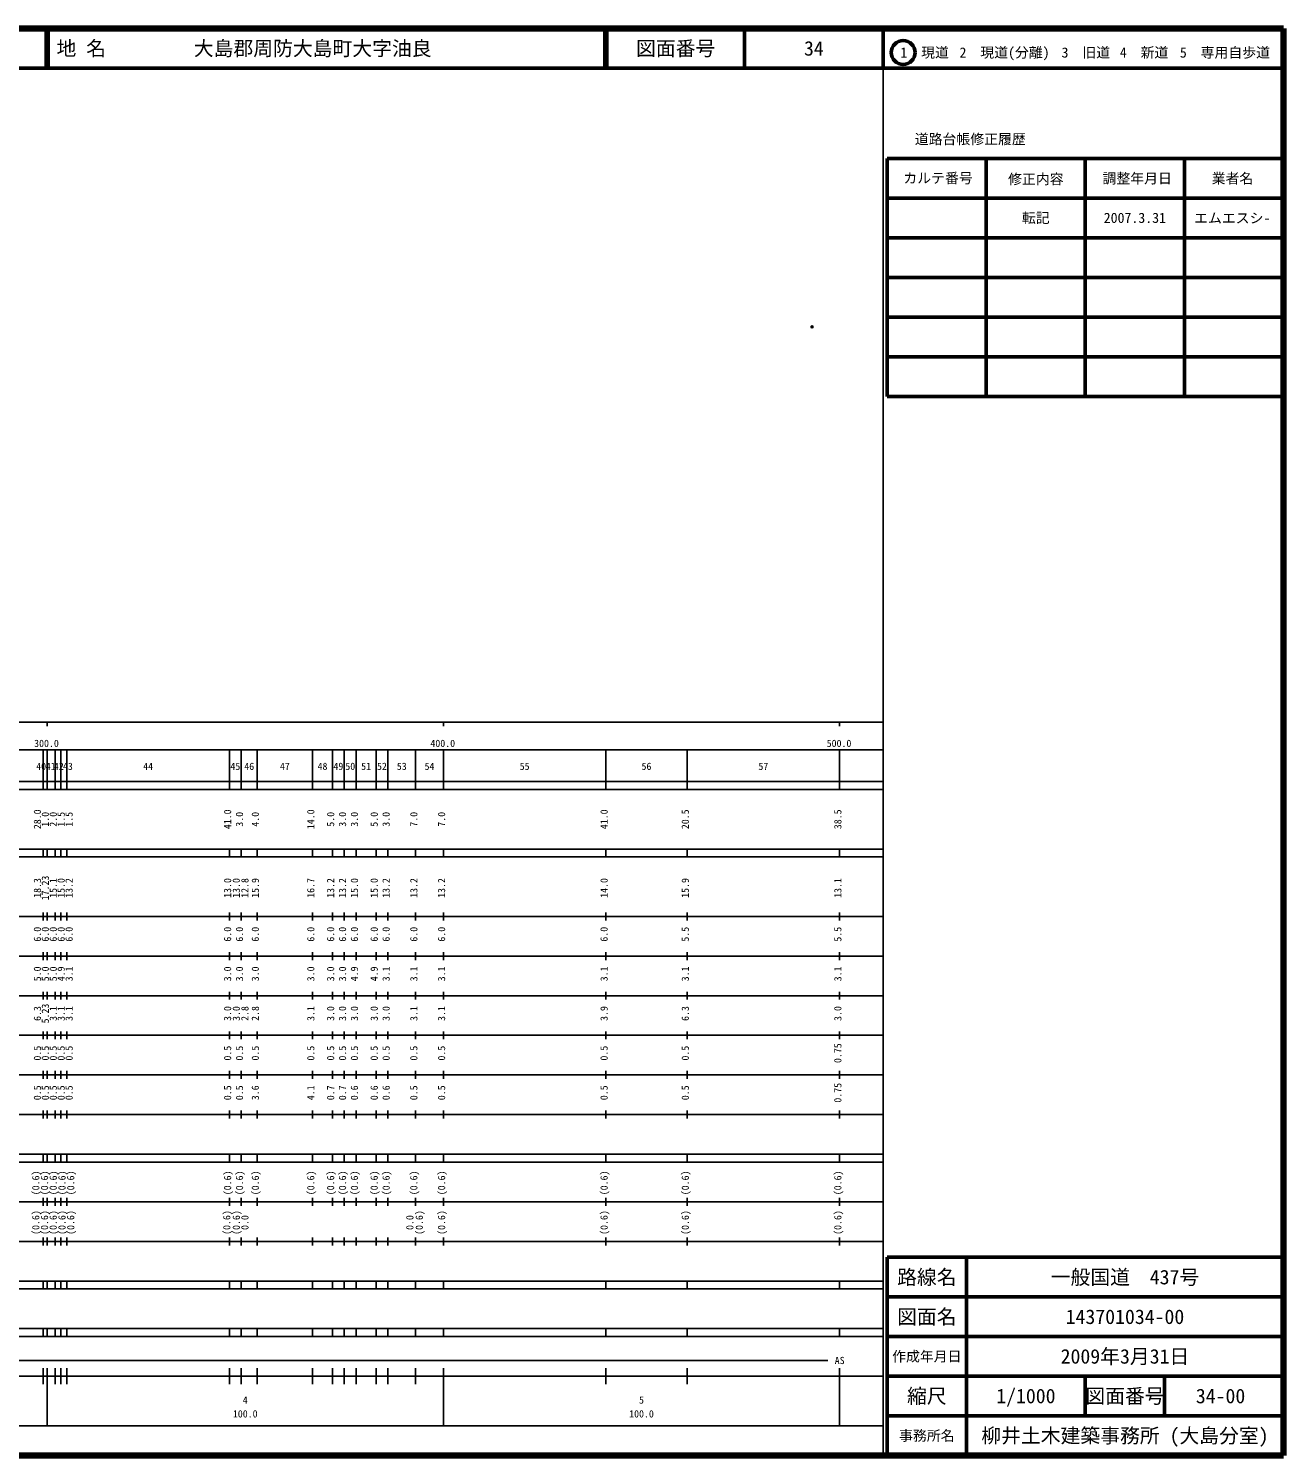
# Model space of a CAD drawing. Units: millimetres on the paper. Extents: x 40 to 680, y 20 to 380.
# Drawn here: x 363.3 to 680, y 20 to 380 of the extents above; entities that cross this region are included whole.
import ezdxf
from ezdxf.enums import TextEntityAlignment as Align

# ---------------------------------------------------------------- set-up
doc = ezdxf.new("R2010")
doc.units = ezdxf.units.MM
doc.header["$PDMODE"] = 32
doc.header["$PDSIZE"] = 0.5
doc.layers.add('M-OTRS', color=6, linetype='Continuous')
doc.layers.add('M-TTL-TXT', color=7, linetype='Continuous')
for name, color, linetype, lineweight in [('M-TTL', 2, 'Continuous', 140), ('M-TTL-BAND', 7, 'Continuous', 25), ('M-TTL-FRAM', 2, 'Continuous', 50), ('M-TTL-LINE', 7, 'Continuous', 50)]:
    doc.layers.add(name, color=color, linetype=linetype, lineweight=lineweight)
doc.styles.add('ＭＳ ゴシック', font='')
doc.styles.get('ＭＳ ゴシック').set_extended_font_data('MS Gothic')

msp = doc.modelspace()

# ---------------------------------------------------------------- linework, layer by layer
at = {"layer": 'M-OTRS'}
msp.add_point((561.031, 304.729), dxfattribs=at)
at = {"layer": 'M-TTL'}
for p, q in [((680, 380), (40, 380)), ((680, 20), (680, 380)), ((40, 20), (680, 20))]:
    msp.add_line(p, q, dxfattribs=at)
at = {"layer": 'M-TTL-BAND'}
for p, q in [((579, 20), (579, 370)), ((40, 205), (579, 205)), ((368, 205), (368, 204)), ((468, 205), (468, 204)), ((568, 205), (568, 204)), ((68, 198), (579, 198)), ((367, 188), (367, 198)), ((368, 188), (368, 198)), ((370, 188), (370, 198)), ((371.5, 188), (371.5, 198)), ((373, 188), (373, 198)), ((414, 188), (414, 198)), ((417, 188), (417, 198)), ((421, 188), (421, 198)), ((435, 188), (435, 198)), ((440, 188), (440, 198)), ((443, 188), (443, 198)), ((446, 188), (446, 198)), ((451, 188), (451, 198)), ((454, 188), (454, 198)), ((461, 188), (461, 198)), ((468, 188), (468, 198)), ((509, 188), (509, 198)), ((529.5, 188), (529.5, 198)), ((568, 188), (568, 198)), ((40, 190), (579, 190)), ((40, 188), (579, 188)), ((40, 173), (579, 173)), ((367, 171), (367, 173)), ((368, 171), (368, 173)), ((370, 171), (370, 173)), ((371.5, 171), (371.5, 173)), ((373, 171), (373, 173)), ((414, 171), (414, 173)), ((417, 171), (417, 173)), ((421, 171), (421, 173)), ((435, 171), (435, 173)), ((440, 171), (440, 173)), ((443, 171), (443, 173)), ((446, 171), (446, 173)), ((451, 171), (451, 173)), ((454, 171), (454, 173)), ((461, 171), (461, 173)), ((468, 171), (468, 173)), ((509, 171), (509, 173)), ((529.5, 171), (529.5, 173)), ((568, 171), (568, 173)), ((40, 171), (579, 171)), ((40, 156), (579, 156)), ((367, 155), (367, 157)), ((368, 155), (368, 157)), ((370, 155), (370, 157)), ((371.5, 155), (371.5, 157)), ((373, 155), (373, 157)), ((414, 155), (414, 157)), ((417, 155), (417, 157)), ((421, 155), (421, 157)), ((435, 155), (435, 157)), ((440, 155), (440, 157)), ((443, 155), (443, 157)), ((446, 155), (446, 157)), ((451, 155), (451, 157)), ((454, 155), (454, 157)), ((461, 155), (461, 157)), ((468, 155), (468, 157)), ((509, 155), (509, 157)), ((529.5, 155), (529.5, 157)), ((568, 155), (568, 157)), ((46, 146), (579, 146)), ((367, 145), (367, 147)), ((368, 145), (368, 147)), ((370, 145), (370, 147)), ((371.5, 145), (371.5, 147)), ((373, 145), (373, 147)), ((414, 145), (414, 147)), ((417, 145), (417, 147)), ((421, 145), (421, 147)), ((435, 145), (435, 147)), ((440, 145), (440, 147)), ((443, 145), (443, 147)), ((446, 145), (446, 147)), ((451, 145), (451, 147)), ((454, 145), (454, 147)), ((461, 145), (461, 147)), ((468, 145), (468, 147)), ((509, 145), (509, 147)), ((529.5, 145), (529.5, 147)), ((568, 145), (568, 147)), ((367, 135), (367, 137)), ((368, 135), (368, 137)), ((370, 135), (370, 137)), ((371.5, 135), (371.5, 137)), ((373, 135), (373, 137)), ((414, 135), (414, 137)), ((417, 135), (417, 137)), ((421, 135), (421, 137)), ((435, 135), (435, 137)), ((440, 135), (440, 137)), ((443, 135), (443, 137)), ((446, 135), (446, 137)), ((451, 135), (451, 137)), ((454, 135), (454, 137)), ((461, 135), (461, 137)), ((468, 135), (468, 137)), ((509, 135), (509, 137)), ((529.5, 135), (529.5, 137)), ((568, 135), (568, 137)), ((52, 136), (579, 136)), ((46, 126), (579, 126)), ((367, 125), (367, 127)), ((368, 125), (368, 127)), ((370, 125), (370, 127)), ((371.5, 125), (371.5, 127)), ((373, 125), (373, 127)), ((414, 125), (414, 127)), ((417, 125), (417, 127)), ((421, 125), (421, 127)), ((435, 125), (435, 127)), ((440, 125), (440, 127)), ((443, 125), (443, 127)), ((446, 125), (446, 127)), ((451, 125), (451, 127)), ((454, 125), (454, 127)), ((461, 125), (461, 127)), ((468, 125), (468, 127)), ((509, 125), (509, 127)), ((529.5, 125), (529.5, 127)), ((568, 125), (568, 127)), ((52, 116), (579, 116)), ((367, 115), (367, 117)), ((368, 115), (368, 117)), ((370, 115), (370, 117)), ((371.5, 115), (371.5, 117)), ((373, 115), (373, 117)), ((414, 115), (414, 117)), ((417, 115), (417, 117)), ((421, 115), (421, 117)), ((435, 115), (435, 117)), ((440, 115), (440, 117)), ((443, 115), (443, 117)), ((446, 115), (446, 117)), ((451, 115), (451, 117)), ((454, 115), (454, 117)), ((461, 115), (461, 117)), ((468, 115), (468, 117)), ((509, 115), (509, 117)), ((529.5, 115), (529.5, 117)), ((568, 115), (568, 117)), ((46, 106), (579, 106)), ((367, 105), (367, 107)), ((368, 105), (368, 107)), ((370, 105), (370, 107)), ((371.5, 105), (371.5, 107)), ((373, 105), (373, 107)), ((414, 105), (414, 107)), ((417, 105), (417, 107)), ((421, 105), (421, 107)), ((435, 105), (435, 107)), ((440, 105), (440, 107)), ((443, 105), (443, 107)), ((446, 105), (446, 107)), ((451, 105), (451, 107)), ((454, 105), (454, 107)), ((461, 105), (461, 107)), ((468, 105), (468, 107)), ((509, 105), (509, 107)), ((529.5, 105), (529.5, 107)), ((568, 105), (568, 107)), ((40, 96), (579, 96)), ((40, 94), (579, 94)), ((367, 94), (367, 96)), ((368, 94), (368, 96)), ((370, 94), (370, 96)), ((371.5, 94), (371.5, 96)), ((373, 94), (373, 96)), ((414, 94), (414, 96)), ((417, 94), (417, 96)), ((421, 94), (421, 96)), ((435, 94), (435, 96)), ((440, 94), (440, 96)), ((443, 94), (443, 96)), ((446, 94), (446, 96)), ((451, 94), (451, 96)), ((454, 94), (454, 96)), ((461, 94), (461, 96)), ((468, 94), (468, 96)), ((509, 94), (509, 96)), ((529.5, 94), (529.5, 96)), ((568, 94), (568, 96)), ((49, 84), (579, 84)), ((367, 83), (367, 85)), ((368, 83), (368, 85)), ((370, 83), (370, 85)), ((371.5, 83), (371.5, 85)), ((373, 83), (373, 85)), ((414, 83), (414, 85)), ((417, 83), (417, 85)), ((421, 83), (421, 85)), ((435, 83), (435, 85)), ((440, 83), (440, 85)), ((443, 83), (443, 85)), ((446, 83), (446, 85)), ((451, 83), (451, 85)), ((454, 83), (454, 85)), ((461, 83), (461, 85)), ((468, 83), (468, 85)), ((509, 83), (509, 85)), ((529.5, 83), (529.5, 85)), ((568, 83), (568, 85)), ((40, 74), (579, 74)), ((367, 73), (367, 75)), ((368, 73), (368, 75)), ((370, 73), (370, 75)), ((371.5, 73), (371.5, 75)), ((373, 73), (373, 75)), ((414, 73), (414, 75)), ((417, 73), (417, 75)), ((421, 73), (421, 75)), ((435, 73), (435, 75)), ((440, 73), (440, 75)), ((443, 73), (443, 75)), ((446, 73), (446, 75)), ((451, 73), (451, 75)), ((454, 73), (454, 75)), ((461, 73), (461, 75)), ((468, 73), (468, 75)), ((509, 73), (509, 75)), ((529.5, 73), (529.5, 75)), ((568, 73), (568, 75)), ((40, 64), (579, 64)), ((40, 62), (579, 62)), ((367, 62), (367, 64)), ((368, 62), (368, 64)), ((370, 62), (370, 64)), ((371.5, 62), (371.5, 64)), ((373, 62), (373, 64)), ((414, 62), (414, 64)), ((417, 62), (417, 64)), ((421, 62), (421, 64)), ((435, 62), (435, 64)), ((440, 62), (440, 64)), ((443, 62), (443, 64)), ((446, 62), (446, 64)), ((451, 62), (451, 64)), ((454, 62), (454, 64)), ((461, 62), (461, 64)), ((468, 62), (468, 64)), ((509, 62), (509, 64)), ((529.5, 62), (529.5, 64)), ((568, 62), (568, 64)), ((40, 52), (579, 52)), ((367, 50), (367, 52)), ((368, 50), (368, 52)), ((370, 50), (370, 52)), ((371.5, 50), (371.5, 52)), ((373, 50), (373, 52)), ((414, 50), (414, 52)), ((417, 50), (417, 52)), ((421, 50), (421, 52)), ((435, 50), (435, 52)), ((440, 50), (440, 52)), ((443, 50), (443, 52)), ((446, 50), (446, 52)), ((451, 50), (451, 52)), ((454, 50), (454, 52)), ((461, 50), (461, 52)), ((468, 50), (468, 52)), ((509, 50), (509, 52)), ((529.5, 50), (529.5, 52)), ((568, 50), (568, 52)), ((40, 50), (579, 50)), ((71, 44), (565, 44)), ((40, 40), (579, 40)), ((367, 38), (367, 42)), ((368, 27.5), (368, 42)), ((370, 38), (370, 42)), ((371.5, 38), (371.5, 42)), ((373, 38), (373, 42)), ((414, 38), (414, 42)), ((417, 38), (417, 42)), ((421, 38), (421, 42)), ((435, 38), (435, 42)), ((440, 38), (440, 42)), ((443, 38), (443, 42)), ((446, 38), (446, 42)), ((451, 38), (451, 42)), ((454, 38), (454, 42)), ((461, 38), (461, 42)), ((468, 27.5), (468, 42)), ((509, 38), (509, 42)), ((529.5, 38), (529.5, 42)), ((568, 27.5), (568, 42)), ((68, 27.5), (579, 27.5))]:
    msp.add_line(p, q, dxfattribs=at)
at = {"layer": 'M-TTL-FRAM'}
for p, q in [((580, 347.197), (580, 287.197)), ((580, 347.197), (680, 347.197)), ((580, 287.197), (680, 287.197)), ((680, 70), (580, 70)), ((580, 70), (580, 20))]:
    msp.add_line(p, q, dxfattribs=at)
at = {"layer": 'M-TTL-LINE'}
for p, q in [((367.75, 380), (367.75, 370)), ((368.25, 380), (368.25, 370)), ((508.747, 380), (508.747, 370)), ((509.247, 380), (509.247, 370)), ((543.997, 380), (543.997, 370)), ((579, 380), (579, 370)), ((40, 370), (680, 370)), ((605, 347.197), (605, 287.197)), ((630, 347.197), (630, 287.197)), ((655, 347.197), (655, 287.197)), ((580, 337.197), (680, 337.197)), ((580, 327.197), (680, 327.197)), ((580, 317.197), (680, 317.197)), ((580, 307.197), (680, 307.197)), ((580, 297.197), (680, 297.197)), ((600, 70), (600, 20)), ((680, 60), (580, 60)), ((680, 50), (580, 50)), ((680, 40), (580, 40)), ((630, 40), (630, 30)), ((650, 40), (650, 30)), ((680, 30), (580, 30))]:
    msp.add_line(p, q, dxfattribs=at)
msp.add_circle((584.031, 373.958), 3, dxfattribs=at)

# ---------------------------------------------------------------- texts
at = {"layer": 'M-TTL-BAND', "style": 'ＭＳ ゴシック'}
for s, p in [('300.0', (367.844, 198.195)), ('400.0', (467.844, 198.195)), ('500.0', (567.844, 198.195)), ('40', (366.5, 192.405)), ('41', (368.9, 192.405)), ('42', (370.95, 192.405)), ('43', (373.25, 192.405)), ('44', (393.5, 192.405)), ('45', (415.5, 192.405)), ('46', (419, 192.405)), ('47', (428, 192.405)), ('48', (437.5, 192.405)), ('49', (441.5, 192.405)), ('50', (444.5, 192.405)), ('51', (448.5, 192.405)), ('52', (452.5, 192.405)), ('53', (457.5, 192.405)), ('54', (464.5, 192.405)), ('55', (488.5, 192.405)), ('56', (519.25, 192.405)), ('57', (548.75, 192.405)), ('AS', (568, 42.5)), ('4', (418, 32.523)), ('5', (518, 32.523)), ('100.0', (418, 29.033)), ('100.0', (518, 29.033))]:
    msp.add_text(s, height=1.833, dxfattribs=at).set_placement(p, align=Align.BOTTOM_CENTER)
for s, p in [('28.0', (367, 180.5)), ('1.0', (369, 180.5)), ('2.0', (371, 180.5)), ('1.5', (373, 180.5)), ('1.5', (375, 180.5)), ('41.0', (415, 180.5)), ('3.0', (418, 180.5)), ('4.0', (422, 180.5)), ('14.0', (436, 180.5)), ('5.0', (441, 180.5)), ('3.0', (444, 180.5)), ('3.0', (447, 180.5)), ('5.0', (452, 180.5)), ('3.0', (455, 180.5)), ('7.0', (462, 180.5)), ('7.0', (469, 180.5)), ('41.0', (510, 180.5)), ('20.5', (530.5, 180.5)), ('38.5', (569, 180.5)), ('17.23', (369, 163.174)), ('18.3', (367, 163.174)), ('15.1', (371, 163.174)), ('15.0', (373, 163.174)), ('13.2', (375, 163.174)), ('13.0', (415, 163.174)), ('13.0', (417.2, 163.174)), ('12.8', (419.37, 163.174)), ('15.9', (422, 163.174)), ('16.7', (436, 163.174)), ('13.2', (441, 163.174)), ('13.2', (444, 163.174)), ('15.0', (447, 163.174)), ('15.0', (452, 163.174)), ('13.2', (455, 163.174)), ('13.2', (462, 163.174)), ('13.2', (469, 163.174)), ('14.0', (510, 163.174)), ('15.9', (530.5, 163.174)), ('13.1', (569, 163.174)), ('6.0', (367, 151.5)), ('6.0', (369, 151.5)), ('6.0', (371, 151.5)), ('6.0', (373, 151.5)), ('6.0', (375, 151.5)), ('6.0', (415, 151.5)), ('6.0', (418, 151.5)), ('6.0', (422, 151.5)), ('6.0', (436, 151.5)), ('6.0', (441, 151.5)), ('6.0', (444, 151.5)), ('6.0', (447, 151.5)), ('6.0', (452, 151.5)), ('6.0', (455, 151.5)), ('6.0', (462, 151.5)), ('6.0', (469, 151.5)), ('6.0', (510, 151.5)), ('5.5', (530.5, 151.5)), ('5.5', (569, 151.5)), ('5.0', (367, 141.5)), ('5.0', (369, 141.5)), ('5.0', (371, 141.5)), ('4.9', (373, 141.5)), ('3.1', (375, 141.5)), ('3.0', (415, 141.5)), ('3.0', (418, 141.5)), ('3.0', (422, 141.5)), ('3.0', (436, 141.5)), ('3.0', (441, 141.5)), ('3.0', (444, 141.5)), ('4.9', (447, 141.5)), ('4.9', (452, 141.5)), ('3.1', (455, 141.5)), ('3.1', (462, 141.5)), ('3.1', (469, 141.5)), ('3.1', (510, 141.5)), ('3.1', (530.5, 141.5)), ('3.1', (569, 141.5)), ('6.3', (367, 131.5)), ('5.23', (369, 131.5)), ('3.1', (371, 131.5)), ('3.1', (373, 131.5)), ('3.1', (375, 131.5)), ('3.0', (415, 131.5)), ('3.0', (417.2, 131.5)), ('2.8', (419.37, 131.5)), ('2.8', (422, 131.5)), ('3.1', (436, 131.5)), ('3.0', (441, 131.5)), ('3.0', (444, 131.5)), ('3.0', (447, 131.5)), ('3.0', (452, 131.5)), ('3.0', (455, 131.5)), ('3.1', (462, 131.5)), ('3.1', (469, 131.5)), ('3.9', (510, 131.5)), ('6.3', (530.5, 131.5)), ('3.0', (569, 131.5)), ('0.5', (367, 121.5)), ('0.5', (369, 121.5)), ('0.5', (371, 121.5)), ('0.5', (373, 121.5)), ('0.5', (375, 121.5)), ('0.5', (415, 121.5)), ('0.5', (418, 121.5)), ('0.5', (422, 121.5)), ('0.5', (436, 121.5)), ('0.5', (441, 121.5)), ('0.5', (444, 121.5)), ('0.5', (447, 121.5)), ('0.5', (452, 121.5)), ('0.5', (455, 121.5)), ('0.5', (462, 121.5)), ('0.5', (469, 121.5)), ('0.5', (510, 121.5)), ('0.5', (530.5, 121.5)), ('0.75', (569, 121.5)), ('0.5', (367, 111.5)), ('0.5', (369, 111.5)), ('0.5', (371, 111.5)), ('0.5', (373, 111.5)), ('0.5', (375, 111.5)), ('0.5', (415, 111.5)), ('0.5', (418, 111.5)), ('3.6', (422, 111.5)), ('4.1', (436, 111.5)), ('0.7', (441, 111.5)), ('0.7', (444, 111.5)), ('0.6', (447, 111.5)), ('0.6', (452, 111.5)), ('0.6', (455, 111.5)), ('0.5', (462, 111.5)), ('0.5', (469, 111.5)), ('0.5', (510, 111.5)), ('0.5', (530.5, 111.5)), ('0.75', (569, 111.5)), ('(0.6)', (366.6, 88.764)), ('(0.6)', (368.8, 88.764)), ('(0.6)', (371, 88.764)), ('(0.6)', (373.2, 88.764)), ('(0.6)', (375.4, 88.764)), ('(0.6)', (415, 88.764)), ('(0.6)', (418, 88.764)), ('(0.6)', (422, 88.764)), ('(0.6)', (436, 88.764)), ('(0.6)', (441, 88.764)), ('(0.6)', (444, 88.764)), ('(0.6)', (447, 88.764)), ('(0.6)', (452, 88.764)), ('(0.6)', (455, 88.764)), ('(0.6)', (462, 88.764)), ('(0.6)', (469, 88.764)), ('(0.6)', (510, 88.764)), ('(0.6)', (530.5, 88.764)), ('(0.6)', (569, 88.764)), ('(0.6)', (366.6, 78.764)), ('(0.6)', (368.8, 78.764)), ('(0.6)', (371, 78.764)), ('(0.6)', (373.2, 78.764)), ('(0.6)', (375.4, 78.764)), ('(0.6)', (414.8, 78.764)), ('(0.6)', (417.2, 78.764)), ('0.0', (419.37, 78.764)), ('0.0', (461, 78.764)), ('(0.6)', (463.37, 78.764)), ('(0.6)', (469, 78.764)), ('(0.6)', (510, 78.764)), ('(0.6)', (530.5, 78.764)), ('(0.6)', (569, 78.764))]:
    msp.add_text(s, height=1.833, rotation=90, dxfattribs=at).set_placement(p, align=Align.BOTTOM_CENTER)
at = {"layer": 'M-TTL-TXT', "style": 'ＭＳ ゴシック'}
for s, p in [('地 名', (370.38, 375)), ('大島郡周防大島町大字油良', (405.024, 375))]:
    msp.add_text(s, height=3.666, dxfattribs=at).set_placement(p, align=Align.MIDDLE_LEFT)
for s, height, p in [('図面番号', 3.666, (526.622, 375)), ('34', 3.666, (561.497, 375)), ('1\u3000現道', 2.566, (589.448, 373.958)), ('2\u3000現道(分離)', 2.566, (609.619, 373.958)), ('3\u3000旧道', 2.566, (630.121, 373.958)), ('4\u3000新道', 2.566, (644.824, 373.958)), ('5\u3000専用自歩道', 2.566, (665.228, 373.958)), ('道路台帳修正履歴', 2.566, (600.968, 352.113)), ('カルテ番号', 2.566, (592.839, 342.277)), ('修正内容', 2.566, (617.509, 342.023)), ('調整年月日', 2.566, (643.089, 342.197)), ('業者名', 2.566, (667.134, 342.197)), ('転記', 2.566, (617.5, 332.245)), ('2007.3.31', 2.566, (642.5, 332.245)), ('エムエスシ-', 2.566, (667.077, 332.189)), ('路線名', 3.666, (590, 65)), ('路線名', 3.666, (590, 65)), ('一般国道\u3000437号', 3.666, (640, 65)), ('図面名', 3.666, (590, 55)), ('図面名', 3.666, (590, 55)), ('143701034-00', 3.666, (640, 55)), ('2009年3月31日', 3.666, (640, 45)), ('作成年月日', 2.566, (590, 45)), ('作成年月日', 2.566, (590, 45)), ('縮尺', 3.666, (590, 35)), ('縮尺', 3.666, (590, 35)), ('1/1000', 3.666, (615, 35)), ('図面番号', 3.666, (640, 35)), ('図面番号', 3.666, (640, 35)), ('34-00', 3.666, (664.125, 35)), ('事務所名', 2.566, (590, 25)), ('事務所名', 2.566, (590, 25)), ('柳井土木建築事務所 (大島分室)', 3.666, (640, 25))]:
    msp.add_text(s, height=height, dxfattribs=at).set_placement(p, align=Align.MIDDLE_CENTER)

doc.saveas('drawing.dxf')
